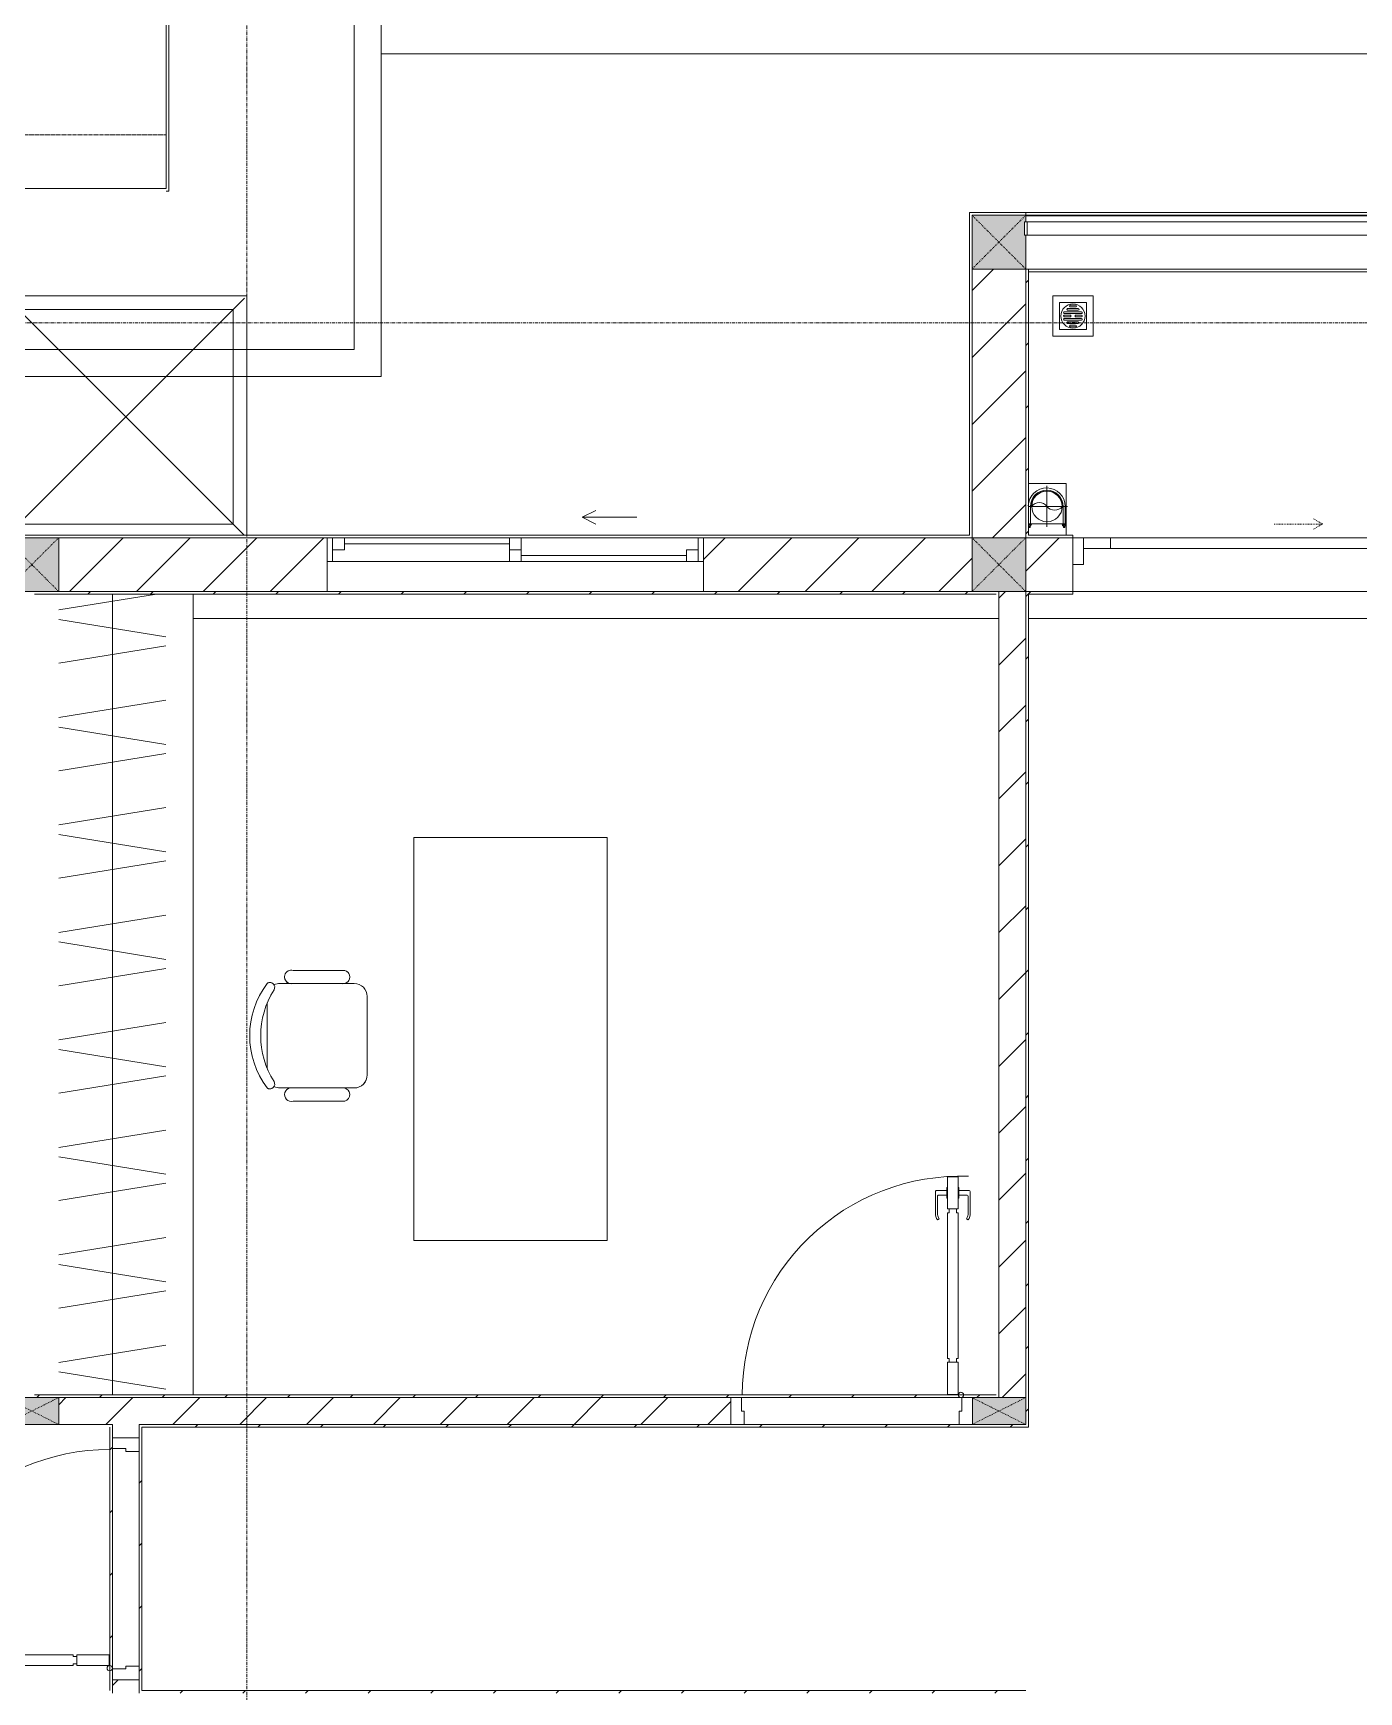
# Model space of a CAD drawing. Header units: millimetres. Extents: x 5356 to 209803, y -16346 to 109894.
# Drawn here: x 54158 to 59093, y 40242 to 46415 of the extents above; entities that cross this region are included whole.
import ezdxf

# ---------------------------------------------------------------- set-up
doc = ezdxf.new("R2010")
doc.units = ezdxf.units.MM
for name, pattern in [('Dash', [6, 3, -3]), ('Grid Line', [22.225, 12.7, -3.175, 3.175, -3.175]), ('IMPORT-CENTER _3_', [10.16, 6.35, -1.27, 1.27, -1.27]), ('IMPORT-Overhead', [3.96875, 2.38125, -1.5875])]:
    doc.linetypes.add(name, pattern=pattern)
for name, color, linetype, lineweight in [('0-1', 7, 'Continuous', 5), ('A-AREA-1', 30, 'IMPORT-Overhead', 9), ('A-DETL-GENF-1', 9, 'Continuous', 9), ('A-DOOR', 31, 'Continuous', 9), ('A-DOOR-1', 9, 'Continuous', 9), ('A-DOOR-FRAM', 31, 'Continuous', 9), ('A-DOOR-HDLN', 31, 'Dash', 9), ('A-FLOR', 192, 'Continuous', 9), ('A-FLOR-1', 9, 'Continuous', 9), ('A-FLOR-HRAL', 11, 'Continuous', 9), ('A-GLAZ', 151, 'Continuous', 9), ('A-WALL', 113, 'Continuous', 9), ('A-WALL-1', 253, 'Continuous', 18), ('A-WALL-2', 9, 'Continuous', 9), ('A-WALL-3', 113, 'Continuous', 18), ('A-WALL-PATT-1', 10, 'Continuous', 9), ('A-WALL-PATT-2', 9, 'Continuous', 9), ('A-WALL-PATT-3', 111, 'Continuous', 9), ('G-IMPT', 8, 'Continuous', 9), ('G-IMPT-2', 8, 'IMPORT-CENTER _3_', 9), ('I-FURN', 30, 'Continuous', 9), ('I-FURN-1', 9, 'Continuous', 9), ('I-WALL-1', 253, 'Continuous', 18), ('I-WALL-2', 9, 'Continuous', 9), ('M-EQPM', 50, 'Continuous', 9), ('S-BEAM-1', 9, 'Continuous', 9), ('S-COLS', 52, 'Continuous', 9), ('S-COLS-1', 254, 'Continuous', 5), ('S-COLS-2', 253, 'Continuous', 18), ('S-COLS-3', 9, 'Continuous', 9), ('S-COLS-4', 52, 'Continuous', 18), ('S-COLS-5', 52, 'Dash', 9), ('S-COLS-HDLN', 52, 'Dash', 9), ('S-COLS-HDLN-1', 9, 'Dash', 9), ('S-GRID-1', 1, 'Grid Line', 9)]:
    doc.layers.add(name, color=color, linetype=linetype, lineweight=lineweight)
pattern_1 = [(45, (0, 0), (-124.4508, 124.4508), [])]
pattern_2 = [(45, (0, 0), (-116.67262, 116.67262), [])]

# ---------------------------------------------------------------- blocks, each defined once
blk = doc.blocks.new('NCV_TKTC_KET CAU_rvt-1-TKCS_MB ĐỊNH VỊ MỐC TỌA ĐỘ CÔNG TRÌNH')
at = {"layer": 'S-BEAM-1'}
blk.add_line((60927.6, 45735.3), (57852.6, 45735.3), dxfattribs=at)
blk = doc.blocks.new('DOOR_CW_01 CANH MO-PANEL KINH - DIW_01-900x2200-CỬA GỖ VÂN LAMINATE-553375-TKCS_MB ĐỊNH VỊ MỐC TỌA ĐỘ CÔNG TRÌNH')
at = {"layer": 'A-DETL-GENF-1'}
for p, q in [((-397, -182), (-397, -62)), ((-397, -62), (-357, -62)), ((-357, -62), (-357, -182)), ((-357, -182), (-397, -182)), ((-391, -196), (-391, -182)), ((-391, -182), (-363, -182)), ((-363, -182), (-363, -196)), ((-397, -196), (-391, -196)), ((-397, -738), (-397, -196)), ((-357, -196), (-363, -196)), ((-357, -196), (-357, -738)), ((-442, -737), (-442, -816.5)), ((-434, -799.5), (-434, -737)), ((-433.9, -711.2), (-427.3, -715.8)), ((-397, -738), (-391, -738)), ((-391, -752), (-391, -738)), ((-357, -738), (-363, -738)), ((-363, -738), (-363, -752)), ((-320.1, -711.2), (-326.7, -715.8)), ((-320, -799.5), (-320, -737)), ((-312, -737), (-312, -816.5)), ((-399, -792.2), (-399, -831.8)), ((-397, -792.2), (-399, -792.2)), ((-357, -752), (-397, -752)), ((-397, -752), (-397, -872)), ((-397, -792.2), (-397, -831.8)), ((-363, -752), (-391, -752)), ((-357, -872), (-357, -752)), ((-357, -792.2), (-357, -831.8)), ((-357, -792.2), (-355, -792.2)), ((-355, -792.2), (-355, -831.8)), ((-399, -820.5), (-438, -820.5)), ((-399, -803.5), (-430, -803.5)), ((-399, -831.8), (-397, -831.8)), ((-355, -831.8), (-357, -831.8)), ((-355, -803.5), (-324, -803.5)), ((-355, -820.5), (-316, -820.5)), ((-397, -872), (-357, -872))]:
    blk.add_line(p, q, dxfattribs=at)
blk.add_circle((-407, -60), 10, dxfattribs=at)
for centre, radius, start, end in [((-407, -60), 814, 268, 0), ((-397, -737), 45, 145, 180), ((-397, -737), 37, 145, 180), ((-357, -737), 37, 0, 35), ((-357, -737), 45, 360, 35), ((-430, -799.5), 4, 180, 270), ((-324, -799.5), 4, 270, 0), ((-438, -816.5), 4, 180, 270), ((-316, -816.5), 4, 270, 0)]:
    blk.add_arc(centre, radius, start, end, dxfattribs=at)
at = {"layer": 'A-DOOR-1'}
for p, q in [((-450, -50), (-450, 50)), ((-450, 50), (-400, 50)), ((-400, 50), (-400, 0)), ((400, 0), (400, 50)), ((400, 50), (450, 50)), ((450, 50), (450, -50)), ((-410, -50), (-450, -50)), ((-410, 0), (-410, -50)), ((-400, 0), (-410, 0)), ((-407, -50), (-382, -50)), ((410, 0), (400, 0)), ((410, -50), (410, 0)), ((450, -50), (410, -50))]:
    blk.add_line(p, q, dxfattribs=at)
blk = doc.blocks.new('TU DO LV A - TU DO LV A-V20-TKCS_MB ĐỊNH VỊ MỐC TỌA ĐỘ CÔNG TRÌNH')
at = {"layer": 'I-FURN'}
for p, q in [((10, 0), (2990, 0)), ((169, -101), (104.4, -499)), ((202.5, -101), (267.1, -499)), ((404.3, -101), (468.9, -499)), ((569, -101), (504.4, -499)), ((602.5, -101), (667.1, -499)), ((804.3, -101), (868.9, -499)), ((969, -101), (904.4, -499)), ((1002.5, -101), (1067.1, -499)), ((1204.3, -101), (1268.9, -499)), ((1369, -101), (1304.4, -499)), ((1402.5, -101), (1467.1, -499)), ((1604.3, -101), (1668.9, -499)), ((1769, -101), (1704.4, -499)), ((1802.5, -101), (1867.1, -499)), ((2004.3, -101), (2068.9, -499)), ((2169, -101), (2104.4, -499)), ((2202.5, -101), (2267.1, -499)), ((2404.3, -101), (2468.9, -499)), ((2569, -101), (2504.4, -499)), ((2602.5, -101), (2667.1, -499)), ((2804.3, -101), (2868.9, -499)), ((2969, -101), (2904.4, -499)), ((10, -136.3), (68.9, -499)), ((10, -300), (2990, -300))]:
    blk.add_line(p, q, dxfattribs=at)
at = {"layer": 'I-FURN-1'}
blk.add_line((10, 0), (2990, 0), dxfattribs=at)
blk = doc.blocks.new('BAN LV A - BAN LV A_dwg_ban hoc2-348006-TKCS_MB ĐỊNH VỊ MỐC TỌA ĐỘ CÔNG TRÌNH')
at = {"layer": 'I-FURN'}
for p, q in [((145.8, 437.4), (-145.8, 437.4)), ((-194.4, 388.8), (-194.4, 113.4)), ((194.4, 113.4), (194.4, 388.8)), ((-243, 354.4), (-243, 162)), ((194.4, 351.4), (194.4, 150.8)), ((243.7, 162), (243.7, 354.4)), ((-120.5, 64.8), (120.5, 64.8))]:
    blk.add_line(p, q, dxfattribs=at)
at = {"layer": 'I-FURN', "flags": 128}
blk.add_lwpolyline([(-737.8, 610.5), (-737.8, 1330.5), (-154.9, 1330.5), (762.2, 1330.5), (762.2, 610.5)], close=True, dxfattribs=at)
at = {"layer": 'I-FURN'}
for centre, radius, start, end in [((-145.8, 388.8), 48.6, 90, 180), ((145.8, 388.8), 48.6, 360, 90), ((-218.7, 347.3), 25.3, 343.7398, 163.7398), ((219.4, 347.3), 25.3, 16.2602, 170.70537), ((-218.7, 154.9), 25.3, 163.7398, 16.2602), ((219.4, 154.9), 25.3, 189.29463, 16.2602), ((-180.2, 75.4), 17.8, 57.97259, 216.69006), ((-145.8, 113.4), 48.6, 180, 207.58444), ((0, 324), 324, 233.1301, 306.8699), ((0, 359.3), 318.2, 237.57575, 302.42425), ((180.2, 75.4), 17.8, 323.30994, 122.02741), ((145.8, 113.4), 48.6, 332.41556, 0)]:
    blk.add_arc(centre, radius, start, end, dxfattribs=at)
blk = doc.blocks.new('BAN LV A - BAN LV A_dwg-348005-TKCS_MB ĐỊNH VỊ MỐC TỌA ĐỘ CÔNG TRÌNH')
at = {"extrusion": (0, 0, -1), "zscale": -1, "rotation": 180}
blk.add_blockref('BAN LV A - BAN LV A_dwg_ban hoc2-348006-TKCS_MB ĐỊNH VỊ MỐC TỌA ĐỘ CÔNG TRÌNH', (-729, 1383.7), dxfattribs=at)
blk = doc.blocks.new('BAN LV A - BAN LV A-401069-TKCS_MB ĐỊNH VỊ MỐC TỌA ĐỘ CÔNG TRÌNH')
at = {"layer": 'I-FURN-1'}
for p, q in [((-8.8, -53.2), (1491.2, -53.2)), ((-8.8, -773.2), (-8.8, -53.2)), ((1491.2, -53.2), (1491.2, -773.2)), ((1491.2, -773.2), (-8.8, -773.2)), ((583.2, -946.3), (874.8, -946.3)), ((486, -1221.7), (486, -1029.3)), ((534.6, -1029.3), (534.6, -994.9)), ((923.4, -994.9), (923.4, -1032.3)), ((972.7, -1029.3), (972.7, -1221.7)), ((923.4, -1232.9), (923.4, -1270.3)), ((534.6, -1270.3), (534.6, -1235.9))]:
    blk.add_line(p, q, dxfattribs=at)
for centre, radius, start, end in [((583.2, -994.9), 48.6, 90, 180), ((874.8, -994.9), 48.6, 0, 90), ((510.3, -1036.4), 25.3, 16.2602, 163.7398), ((948.4, -1036.4), 25.3, 16.2602, 170.70537), ((510.3, -1228.8), 25.3, 163.7398, 343.7398), ((948.4, -1228.8), 25.3, 189.29463, 16.2602), ((548.9, -1308.3), 17.8, 119.40397, 216.69006), ((583.2, -1270.3), 48.6, 180, 207.58444), ((874.8, -1270.3), 48.6, 332.41556, 0), ((909.2, -1308.3), 17.8, 323.30994, 60.59603), ((729, -1059.7), 324, 233.1301, 306.8699)]:
    blk.add_arc(centre, radius, start, end, dxfattribs=at)
at = {"extrusion": (0, 0, -1), "zscale": -1, "rotation": 180}
blk.add_blockref('BAN LV A - BAN LV A_dwg-348005-TKCS_MB ĐỊNH VỊ MỐC TỌA ĐỘ CÔNG TRÌNH', (0, 0), dxfattribs=at)
blk = doc.blocks.new('G1_SOF - BO TRU - 100x200-746114-TKCS_MB ĐỊNH VỊ MỐC TỌA ĐỘ CÔNG TRÌNH')
at = {"layer": 'S-COLS-3'}
blk.add_hatch(color=256, dxfattribs=at).paths.add_polyline_path([(-50, -98.4), (50, -98.4), (50, 100), (-50, 100)])
at = {"layer": 'S-COLS-2'}
for p, q in [((-50, 100), (50, 100)), ((-50, -98.4), (-50, 100)), ((50, 100), (50, -98.4))]:
    blk.add_line(p, q, dxfattribs=at)
at = {"layer": 'S-COLS-HDLN-1'}
for p, q in [((50, -100), (-50, 100)), ((-50, -100), (50, 100))]:
    blk.add_line(p, q, dxfattribs=at)
blk = doc.blocks.new('G1_SOF - BO TRU - 100x200-V64-TKCS_MB ĐỊNH VỊ MỐC TỌA ĐỘ CÔNG TRÌNH')
at = {"layer": 'S-COLS-3'}
blk.add_hatch(color=256, dxfattribs=at).paths.add_polyline_path([(-50, -100), (50, -100), (50, 100), (-50, 100)])
at = {"layer": 'S-COLS-2'}
for p, q in [((-50, 100), (50, 100)), ((-50, -100), (-50, 100)), ((50, 100), (50, -100)), ((50, -100), (-50, -100))]:
    blk.add_line(p, q, dxfattribs=at)
at = {"layer": 'S-COLS-HDLN-1'}
for p, q in [((50, -100), (-50, 100)), ((-50, -100), (50, 100))]:
    blk.add_line(p, q, dxfattribs=at)
blk = doc.blocks.new('DOOR_CW_01 CANH MO-PANEL KINH - DIG_01-900x2200-CỬA NHÔM KÍNH-400868-TKCS_MB ĐỊNH VỊ MỐC TỌA ĐỘ CÔNG TRÌNH')
at = {"layer": 'A-DETL-GENF-1'}
for p, q in [((-397, 872), (-357, 872)), ((-397, 752), (-397, 872)), ((-357, 872), (-357, 752)), ((-442, 737), (-442, 816.5)), ((-399, 820.5), (-438, 820.5)), ((-399, 803.5), (-430, 803.5)), ((-399, 831.8), (-397, 831.8)), ((-399, 792.2), (-399, 831.8)), ((-397, 792.2), (-397, 831.8)), ((-357, 792.2), (-357, 831.8)), ((-355, 831.8), (-357, 831.8)), ((-355, 792.2), (-355, 831.8)), ((-355, 820.5), (-316, 820.5)), ((-355, 803.5), (-324, 803.5)), ((-312, 737), (-312, 816.5)), ((-434, 799.5), (-434, 737)), ((-397, 792.2), (-399, 792.2)), ((-357, 752), (-397, 752)), ((-363, 752), (-391, 752)), ((-391, 752), (-391, 738)), ((-363, 738), (-363, 752)), ((-357, 792.2), (-355, 792.2)), ((-320, 799.5), (-320, 737)), ((-433.9, 711.2), (-427.3, 715.8)), ((-397, 738), (-391, 738)), ((-397, 738), (-397, 196)), ((-357, 738), (-363, 738)), ((-357, 196), (-357, 738)), ((-320.1, 711.2), (-326.7, 715.8)), ((-397, 196), (-391, 196)), ((-391, 196), (-391, 182)), ((-357, 196), (-363, 196)), ((-363, 182), (-363, 196)), ((-357, 182), (-397, 182)), ((-397, 182), (-397, 62)), ((-391, 182), (-363, 182)), ((-357, 62), (-357, 182)), ((-397, 62), (-357, 62))]:
    blk.add_line(p, q, dxfattribs=at)
blk.add_circle((-407, 60), 10, dxfattribs=at)
for centre, radius, start, end in [((-407, 60), 814, 360, 92), ((-438, 816.5), 4, 90, 180), ((-430, 799.5), 4, 90, 180), ((-324, 799.5), 4, 360, 90), ((-316, 816.5), 4, 0, 90), ((-397, 737), 45, 180, 215), ((-397, 737), 37, 180, 215), ((-357, 737), 37, 325, 0), ((-357, 737), 45, 325, 0)]:
    blk.add_arc(centre, radius, start, end, dxfattribs=at)
at = {"layer": 'A-DOOR-1'}
for p, q in [((-410, 50), (-450, 50)), ((-450, 50), (-450, -50)), ((-410, 0), (-410, 50)), ((-400, 0), (-410, 0)), ((-407, 50), (-382, 50)), ((-400, -50), (-400, 0)), ((410, 0), (400, 0)), ((400, 0), (400, -50)), ((450, 50), (410, 50)), ((410, 50), (410, 0)), ((450, -50), (450, 50)), ((-450, -50), (-400, -50)), ((400, -50), (450, -50))]:
    blk.add_line(p, q, dxfattribs=at)
blk = doc.blocks.new('NCV_TKTC_TANG 1_rvt-1-TKCS_MB ĐỊNH VỊ MỐC TỌA ĐỘ CÔNG TRÌNH')
at = {"layer": 'A-WALL-PATT-1'}
h = blk.add_hatch(dxfattribs=at)
h.set_pattern_fill('FP_2', color=256, style=0, pattern_type=2)
h.set_pattern_definition(pattern_1)
h.paths.add_polyline_path([(57852.6, 41336.9), (57852.6, 44336.9), (57752.6, 44336.9), (57752.6, 41336.9)])
h = blk.add_hatch(dxfattribs=at)
h.set_pattern_fill('FP_2', color=256, style=0, pattern_type=2)
h.set_pattern_definition(pattern_1)
h.paths.add_polyline_path([(56754.2, 41236.9), (56754.2, 41336.9), (54252.6, 41336.9), (54252.6, 41236.9), (56194.7, 41236.9)])
h = blk.add_hatch(dxfattribs=at)
h.set_pattern_fill('FP_2', color=256, style=0, pattern_type=2)
h.set_pattern_definition(pattern_1)
h.paths.add_polyline_path([(54552.6, 40236.9), (54552.6, 40286.9), (54452.6, 40286.9), (54452.6, 40236.9), (54502.6, 40236.9)])
h.paths.add_polyline_path([(54502.6, 41186.9), (54552.6, 41186.9), (54552.6, 41236.9), (54452.6, 41236.9), (54452.6, 41186.9)])
at = {"layer": 'A-WALL-PATT-2'}
h = blk.add_hatch(dxfattribs=at)
h.set_pattern_fill('FP_3', color=256, style=0, pattern_type=2)
h.set_pattern_definition(pattern_2)
h.paths.add_polyline_path([(57862.6, 44536.9), (57862.6, 45536.9), (57852.6, 45536.9), (57852.6, 44536.9)])
h = blk.add_hatch(dxfattribs=at)
h.set_pattern_fill('FP_3', color=256, style=0, pattern_type=2)
h.set_pattern_definition(pattern_2)
h.paths.add_polyline_path([(58010.3, 44536.9), (58027.6, 44536.9), (58027.6, 44546.9), (57862.6, 44546.9), (57862.6, 44536.9)])
h.paths.add_polyline_path([(60927.6, 44536.9), (60927.6, 44546.9), (60527.6, 44546.9), (60527.6, 44536.9)])
h = blk.add_hatch(dxfattribs=at)
h.set_pattern_fill('FP_3', color=256, style=0, pattern_type=2)
h.set_pattern_definition(pattern_2)
h.paths.add_polyline_path([(57752.6, 44326.9), (57752.6, 44336.9), (54162.6, 44336.9), (54162.6, 44326.9), (57742.6, 44326.9)])
h = blk.add_hatch(dxfattribs=at)
h.set_pattern_fill('FP_3', color=256, style=0, pattern_type=2)
h.set_pattern_definition(pattern_2)
h.paths.add_polyline_path([(57862.6, 41236.9), (57862.6, 44336.9), (57852.6, 44336.9), (57852.6, 41236.9)])
h = blk.add_hatch(dxfattribs=at)
h.set_pattern_fill('FP_3', color=256, style=0, pattern_type=2)
h.set_pattern_definition(pattern_2)
h.paths.add_polyline_path([(58010.3, 44326.9), (58027.6, 44326.9), (58027.6, 44336.9), (57862.6, 44336.9), (57862.6, 44326.9)])
h.paths.add_polyline_path([(60702.6, 44326.9), (60702.6, 44336.9), (60527.6, 44336.9), (60527.6, 44326.9), (60692.6, 44326.9)])
h = blk.add_hatch(dxfattribs=at)
h.set_pattern_fill('FP_3', color=256, style=0, pattern_type=2)
h.set_pattern_definition(pattern_2)
h.paths.add_polyline_path([(54252.6, 41336.9), (57742.6, 41336.9), (57742.6, 41346.9), (54162.6, 41346.9), (54162.6, 41336.9)])
h = blk.add_hatch(dxfattribs=at)
h.set_pattern_fill('FP_3', color=256, style=0, pattern_type=2)
h.set_pattern_definition(pattern_2)
h.paths.add_polyline_path([(54452.6, 40246.9), (54452.6, 41236.9), (54442.6, 41236.9), (54442.6, 40246.9)])
h = blk.add_hatch(dxfattribs=at)
h.set_pattern_fill('FP_3', color=256, style=0, pattern_type=2)
h.set_pattern_definition(pattern_2)
h.paths.add_polyline_path([(54562.6, 40246.9), (54562.6, 41236.9), (54552.6, 41236.9), (54552.6, 40246.9)])
h = blk.add_hatch(dxfattribs=at)
h.set_pattern_fill('FP_3', color=256, style=0, pattern_type=2)
h.set_pattern_definition(pattern_2)
h.paths.add_polyline_path([(56194.7, 41226.9), (57862.6, 41226.9), (57862.6, 41236.9), (54562.6, 41236.9), (54562.6, 41226.9), (54984.2, 41226.9)])
h = blk.add_hatch(dxfattribs=at)
h.set_pattern_fill('FP_3', color=256, style=0, pattern_type=2)
h.set_pattern_definition(pattern_2)
h.paths.add_polyline_path([(56094.2, 40236.9), (57852.6, 40236.9), (57852.6, 40246.9), (54552.6, 40246.9), (54552.6, 40236.9), (56054.2, 40236.9)])
at = {"layer": 'A-FLOR-1'}
for p, q in [((60527.6, 44336.9), (58027.6, 44336.9)), ((58027.6, 44336.9), (60527.6, 44336.9))]:
    blk.add_line(p, q, dxfattribs=at)
at = {"layer": 'A-WALL-1'}
for p, q in [((57852.6, 44336.9), (57752.6, 44336.9)), ((57752.6, 44336.9), (57752.6, 41336.9)), ((57852.6, 41336.9), (57852.6, 44336.9)), ((56754.2, 41336.9), (54252.6, 41336.9)), ((54252.6, 41236.9), (54452.6, 41236.9)), ((54452.6, 41236.9), (54452.6, 41186.9)), ((54552.6, 41186.9), (54552.6, 41236.9)), ((54562.6, 41236.9), (56754.2, 41236.9)), ((54452.6, 40286.9), (54452.6, 40236.9)), ((54552.6, 40236.9), (54552.6, 40286.9))]:
    blk.add_line(p, q, dxfattribs=at)
at = {"layer": 'A-WALL-2'}
blk.add_line((54562.6, 41236.9), (54552.6, 41236.9), dxfattribs=at)
at = {"layer": 'I-WALL-1'}
for p, q in [((57862.6, 45536.9), (57852.6, 45536.9)), ((57852.6, 45536.9), (57852.6, 44536.9)), ((57862.6, 44546.9), (57862.6, 45536.9)), ((57852.6, 44536.9), (57862.6, 44536.9)), ((58027.6, 44546.9), (57862.6, 44546.9)), ((57862.6, 44536.9), (58027.6, 44536.9)), ((58027.6, 44536.9), (58027.6, 44546.9)), ((55252.6, 44336.9), (54162.6, 44336.9)), ((54162.6, 44326.9), (57742.6, 44326.9)), ((57752.6, 44336.9), (56652.6, 44336.9)), ((57752.6, 44326.9), (57752.6, 44336.9)), ((57862.6, 44336.9), (57852.6, 44336.9)), ((57852.6, 44336.9), (57852.6, 41336.9)), ((58027.6, 44336.9), (57862.6, 44336.9)), ((57862.6, 41236.9), (57862.6, 44326.9)), ((57862.6, 44326.9), (58027.6, 44326.9)), ((58027.6, 44326.9), (58027.6, 44336.9)), ((57742.6, 41346.9), (54162.6, 41346.9)), ((54252.6, 41336.9), (56754.2, 41336.9)), ((56794.2, 41336.9), (57614.2, 41336.9)), ((54452.6, 41236.9), (54442.6, 41236.9)), ((54452.6, 41186.9), (54452.6, 41236.9)), ((54552.6, 41236.9), (54552.6, 41186.9)), ((56754.2, 41236.9), (54562.6, 41236.9)), ((57604.2, 41236.9), (56804.2, 41236.9)), ((57862.6, 41226.9), (57862.6, 41236.9)), ((54442.6, 41226.9), (54442.6, 40246.9)), ((54562.6, 41226.9), (57862.6, 41226.9)), ((54562.6, 40246.9), (54562.6, 41226.9)), ((54452.6, 40326.9), (54452.6, 41146.9)), ((54552.6, 41136.9), (54552.6, 40336.9)), ((54452.6, 40246.9), (54452.6, 40286.9)), ((54552.6, 40286.9), (54552.6, 40246.9)), ((54552.6, 40246.9), (54552.6, 40236.9)), ((57852.6, 40246.9), (54562.6, 40246.9))]:
    blk.add_line(p, q, dxfattribs=at)
at = {"layer": 'I-WALL-2'}
for p, q in [((57862.6, 45536.9), (60917.6, 45536.9)), ((60917.6, 45526.9), (57862.6, 45526.9))]:
    blk.add_line(p, q, dxfattribs=at)
at = {"layer": 'A-DOOR-1'}
for name, p, rotation in [('DOOR_CW_01 CANH MO-PANEL KINH - DIW_01-900x2200-CỬA GỖ VÂN LAMINATE-553375-TKCS_MB ĐỊNH VỊ MỐC TỌA ĐỘ CÔNG TRÌNH', (57204.2, 41286.9), 180), ('DOOR_CW_01 CANH MO-PANEL KINH - DIG_01-900x2200-CỬA NHÔM KÍNH-400868-TKCS_MB ĐỊNH VỊ MỐC TỌA ĐỘ CÔNG TRÌNH', (54502.6, 40736.9), 90.0000000000011)]:
    blk.add_blockref(name, p, dxfattribs=dict(at, rotation=rotation))
at = {"layer": 'I-FURN-1'}
for name, p, rotation in [('TU DO LV A - TU DO LV A-V20-TKCS_MB ĐỊNH VỊ MỐC TỌA ĐỘ CÔNG TRÌNH', (54752.6, 44336.9), 270.0000000000002), ('BAN LV A - BAN LV A-401069-TKCS_MB ĐỊNH VỊ MỐC TỌA ĐỘ CÔNG TRÌNH', (56347.4, 43412.7), 270.0000000000005)]:
    blk.add_blockref(name, p, dxfattribs=dict(at, rotation=rotation))
at = {"layer": 'S-COLS-3', "rotation": 270.0000000000007}
for name, p in [('G1_SOF - BO TRU - 100x200-V64-TKCS_MB ĐỊNH VỊ MỐC TỌA ĐỘ CÔNG TRÌNH', (54152.6, 41286.9)), ('G1_SOF - BO TRU - 100x200-746114-TKCS_MB ĐỊNH VỊ MỐC TỌA ĐỘ CÔNG TRÌNH', (57752.6, 41286.9))]:
    blk.add_blockref(name, p, dxfattribs=at)
blk = doc.blocks.new('1_FAMILY RVT - W01-WxH 1400x1400xmm-389822-TKCS_MB ĐỊNH VỊ MỐC TỌA ĐỘ CÔNG TRÌNH')
at = {"layer": 'A-GLAZ'}
for p, q in [((248.4, 172.39), (299.2, 197.79)), ((248.4, 172.39), (299.2, 146.99)), ((248.4, 172.39), (451.6, 172.39)), ((-700, 96.19), (-700, -103.81)), ((700, 96.19), (-700, 96.19)), ((-700, 96.19), (-636.5, 96.19)), ((-680.95, 96.19), (-680.95, 7.29)), ((-636.5, 96.19), (-22.225, 96.19)), ((-636.5, 96.19), (-636.5, 51.74)), ((-636.5, 73.965), (-22.225, 73.965)), ((-22.225, 7.29), (-22.225, 96.19)), ((-22.225, 96.19), (22.225, 96.19)), ((22.225, 96.19), (680.95, 96.19)), ((22.225, 96.19), (22.225, 7.29)), ((680.95, 96.19), (700, 96.19)), ((680.95, 96.19), (680.95, 7.29)), ((700, -103.81), (700, 96.19)), ((-700, 7.29), (-680.95, 7.29)), ((-636.5, 51.74), (-680.95, 51.74)), ((-680.95, 7.29), (-22.225, 7.29)), ((22.225, 51.74), (-22.225, 51.74)), ((-22.225, 7.29), (22.225, 7.29)), ((22.225, 29.515), (636.5, 29.515)), ((22.225, 7.29), (636.5, 7.29)), ((636.5, 51.74), (636.5, 7.29)), ((680.95, 51.74), (636.5, 51.74)), ((636.5, 7.29), (700, 7.29)), ((-700, -103.81), (700, -103.81))]:
    blk.add_line(p, q, dxfattribs=at)
blk = doc.blocks.new('DEG_02-DEG_03 - DEG_02-2500x2400mm-CỬA ĐI 02 CÁNH TRƯỢT-625766-TKCS_MB ĐỊNH VỊ MỐC TỌA ĐỘ CÔNG TRÌNH')
at = {"layer": 'A-DOOR'}
for p, q in [((-1110, 100), (-1210, 100)), ((-1210, 100), (-1210, 60)), ((-1110, 60), (-1110, 100)), ((-1110, 100), (-50, 100)), ((50, 100), (-50, 100)), ((-50, 100), (-50, 60)), ((50, 60), (50, 100)), ((-1210, 60), (-1110, 60)), ((-50, 60), (-1110, 60)), ((50, 60), (-50, 60)), ((-50, 60), (-50, 20)), ((-50, 60), (50, 60)), ((-50, 20), (50, 20)), ((50, 20), (50, 60)), ((50, 60), (1110, 60)), ((1110, 20), (50, 20)), ((1210, 60), (1110, 60)), ((1110, 60), (1110, 20)), ((1110, 20), (1210, 20)), ((1210, 20), (1210, 60))]:
    blk.add_line(p, q, dxfattribs=at)
at = {"layer": 'A-DOOR-FRAM'}
for p, q in [((-1210, 100), (-1250, 100)), ((-1250, 100), (-1250, 0)), ((-1210, 0), (-1210, 100)), ((1250, 100), (1210, 100)), ((1210, 100), (1210, 0)), ((1250, 0), (1250, 100)), ((-1250, 0), (-1210, 0)), ((1210, 0), (1250, 0))]:
    blk.add_line(p, q, dxfattribs=at)
at = {"layer": 'A-DOOR-HDLN'}
for p, q in [((-500.4, 151.1), (-320.4, 151.1)), ((-320.4, 151.1), (-355, 171.1)), ((-320.4, 151.1), (-355, 131.1)), ((320.4, 151.1), (355, 171.1)), ((320.4, 151.1), (355, 131.1)), ((500.4, 151.1), (320.4, 151.1))]:
    blk.add_line(p, q, dxfattribs=at)
blk = doc.blocks.new('Railing - 50 x 10mm-1251311-TKCS_MB ĐỊNH VỊ MỐC TỌA ĐỘ CÔNG TRÌNH')
at = {"layer": 'A-FLOR-HRAL'}
for p, q in [((25, 5), (-25, 5)), ((-25, 5), (-25, -5)), ((25, -5), (25, 5)), ((-25, -5), (25, -5))]:
    blk.add_line(p, q, dxfattribs=at)
blk = doc.blocks.new('Railing - Railing-1601230-TKCS_MB ĐỊNH VỊ MỐC TỌA ĐỘ CÔNG TRÌNH')
at = {"layer": 'A-FLOR-HRAL'}
for p, q in [((60922.6, 45712.4), (57857.6, 45712.4)), ((57857.6, 45662.4), (60922.6, 45662.4))]:
    blk.add_line(p, q, dxfattribs=at)
at = {"rotation": 90}
for p in [(57852.6, 45687.4), (60927.6, 45687.4)]:
    blk.add_blockref('Railing - 50 x 10mm-1251311-TKCS_MB ĐỊNH VỊ MỐC TỌA ĐỘ CÔNG TRÌNH', p, dxfattribs=at)
blk = doc.blocks.new('TKTC_XREF_251221_MB TANG 1 - TKTC_XREF_260130_MB TANG 1_dwg_THU NUOC - THU NUOC-444531-TKCS_MB TẦNG 1-4202124-TKCS_MB ĐỊNH VỊ MỐC TỌA ĐỘ CÔNG TRÌNH')
at = {"layer": 'M-EQPM'}
for p, q in [((-23.3, 10.8), (40.9, 10.8)), ((40.9, 4.8), (-23.3, 4.8)), ((-11, 23.3), (28.5, 23.3)), ((28.5, 17.3), (-11, 17.3)), ((-1.1, 35.6), (18.5, 35.6)), ((18.5, 29.6), (-1.1, 29.6)), ((-23.3, -13.6), (40.9, -13.6)), ((40.9, -19.6), (-23.3, -19.6)), ((-11, -26.1), (28.5, -26.1)), ((28.5, -32.1), (-11, -32.1)), ((-1.1, -38.5), (18.5, -38.5)), ((18.5, -44.5), (-1.1, -44.5))]:
    blk.add_line(p, q, dxfattribs=at)
at = {"layer": 'M-EQPM', "flags": 128}
for points in [[(83.7, -79.4), (83.7, 70.6), (-66.3, 70.6), (-66.3, -79.4)], [(58.7, -54.4), (58.7, 45.6), (-41.3, 45.6), (-41.3, -54.4)]]:
    blk.add_lwpolyline(points, close=True, dxfattribs=at)
for points in [[(-23.3, -1.2), (0.7, -1.2), (0.7, -7.2), (-23.3, -7.2)], [(40.9, -7.2), (16.7, -7.2), (16.7, -1.2), (40.9, -1.2)]]:
    blk.add_lwpolyline(points, dxfattribs=at)
at = {"layer": 'M-EQPM'}
for centre, radius, start, end in [((8.7, -4.4), 45, 360, 180), ((8.7, -4.4), 45, 360, 180), ((-23.3, 7.8), 3, 90, 270), ((-11, 20.3), 3, 90, 270), ((-1.1, 32.6), 3, 90, 270), ((18.5, 32.6), 3, 270, 90), ((28.5, 20.3), 3, 270, 90), ((40.9, 7.8), 3, 270, 90), ((8.7, -4.4), 45, 180, 360), ((8.7, -4.4), 45, 180, 360), ((-23.3, -4.2), 3, 90, 270), ((-23.3, -16.6), 3, 90, 270), ((-11, -29.1), 3, 90, 270), ((-1.1, -41.5), 3, 90, 270), ((18.5, -41.5), 3, 270, 90), ((28.5, -29.1), 3, 270, 90), ((40.9, -4.2), 3, 270, 90), ((40.9, -16.6), 3, 270, 90)]:
    blk.add_arc(centre, radius, start, end, dxfattribs=at)
blk = doc.blocks.new('TKTC_XREF_251221_MB TANG 1 - TKTC_XREF_260130_MB TANG 1_dwg_CUM U_DN100-V214-TKCS_MB ĐỊNH VỊ MỐC TỌA ĐỘ CÔNG TRÌNH')
at = {"layer": 'G-IMPT'}
blk.add_hatch(color=256, dxfattribs=at).paths.add_polyline_path([(0, 61), (15.8, 58.9), (30.5, 52.8), (43.1, 43.1), (52.8, 30.5), (58.9, 15.8), (61, 0), (58.9, -15.8), (52.8, -30.5), (43.1, -43.1), (30.5, -52.8), (15.8, -58.9), (0, -61), (0, -57), (14.8, -55.1), (28.5, -49.4), (40.3, -40.3), (49.4, -28.5), (55.1, -14.8), (57, 0), (55.1, 14.8), (49.4, 28.5), (40.3, 40.3), (28.5, 49.4), (14.8, 55.1), (0, 57)])
for p, q in [((-79.1, 66.6), (-79.1, 63.4)), ((-76.6, 66.6), (-76.6, 63.4)), ((-74.6, 66.6), (-74.6, 63.4)), ((-72.7, 69.3), (-72.7, 60.7)), ((-66.9, 67.9), (-71.7, 67.9)), ((-66.9, 62.1), (-71.7, 62.1)), ((-65, 69), (0, 69)), ((-72.7, -60.7), (-72.7, -68.6)), ((-79.1, -63.4), (-79.1, -66.6)), ((-76.6, -63.4), (-76.6, -66.6)), ((-74.6, -63.4), (-74.6, -66.6)), ((-66.9, -62.1), (-71.7, -62.1)), ((-66.9, -67.9), (-71.7, -67.9))]:
    blk.add_line(p, q, dxfattribs=at)
at = {"layer": 'G-IMPT', "flags": 128}
for points in [[(-72.7, 67.6), (-78.1, 67.6), (-78.1, 62.4), (-72.7, 62.4)], [(-71.7, 59.2), (-66.9, 59.2), (-66.9, 70.8), (-71.7, 70.8)], [(-66.9, 70.8), (-66.9, 72.7), (-65, 72.7), (-65, 57.3), (-66.9, 57.3), (-66.9, 59.2)], [(-65, 61), (0, 61), (0, 57)], [(-66.9, -68.7), (-66.9, -59.2), (-71.7, -59.2)], [(-66.9, -59.2), (-66.9, -57.3), (-65, -57.3), (-65, -68.7)], [(-65, -61), (0, -61), (0, -57)], [(-72.7, -62.4), (-78.1, -62.4), (-78.1, -67.6), (-72.7, -67.6)]]:
    blk.add_lwpolyline(points, dxfattribs=at)
at = {"layer": 'G-IMPT'}
for centre, radius, start, end in [((-78.1, 66.6), 0.96, 90, 180), ((-78.1, 63.4), 0.96, 180, 270), ((-71.1, 69.3), 1.56, 112.61986, 247.38014), ((-67.9, 65), 4.8, 143.1301, 216.8699), ((-71.1, 60.7), 1.56, 112.61986, 247.38014), ((0, 0), 69, 271.92219, 90), ((0, 0), 61, 270, 90), ((0, 0), 57, 270, 90), ((-71.1, -60.7), 1.56, 112.61986, 247.38014), ((-78.1, -63.4), 0.96, 90, 180), ((-78.1, -66.6), 0.96, 180, 270), ((-67.9, -65), 4.8, 143.1301, 216.8699)]:
    blk.add_arc(centre, radius, start, end, dxfattribs=at)
blk = doc.blocks.new('TKTC_XREF_251221_MB TANG 1 - TKTC_XREF_260130_MB TANG 1_dwg_$cc-V215-TKCS_MB ĐỊNH VỊ MỐC TỌA ĐỘ CÔNG TRÌNH')
at = {"layer": 'G-IMPT'}
blk.add_circle((0, 0), 0.5, dxfattribs=at)
for centre, radius, start, end in [((0, 0), 0.5, 90, 270), ((0.188, 0.25), 0.313, 126.8699, 233.1301), ((-0.188, -0.25), 0.313, 306.8699, 53.1301)]:
    blk.add_arc(centre, radius, start, end, dxfattribs=at)
at = {"layer": 'G-IMPT-2'}
for p, q in [((0, -0.673), (0, 0.607)), ((-0.673, 0), (0.673, 0))]:
    blk.add_line(p, q, dxfattribs=at)
blk = doc.blocks.new('TKTC_XREF_251221_MB TANG 1 - TKTC_XREF_260130_MB TANG 1_dwg-4202109-TKCS_MB ĐỊNH VỊ MỐC TỌA ĐỘ CÔNG TRÌNH')
at = {"layer": 'G-IMPT'}
blk.add_line((-145289.5, -356758), (-145148.6, -356758), dxfattribs=at)
at = {"layer": 'G-IMPT', "flags": 128}
for points in [[(-145148.6, -356758), (-145148.6, -356608.3), (-145289.1, -356608.3)], [(-145289.5, -356758.1), (-145148.3, -356758.1), (-145148.6, -356799.7)]]:
    blk.add_lwpolyline(points, dxfattribs=at)
at = {"extrusion": (0, 0, -1), "zscale": -1}
blk.add_blockref('TKTC_XREF_251221_MB TANG 1 - TKTC_XREF_260130_MB TANG 1_dwg_THU NUOC - THU NUOC-444531-TKCS_MB TẦNG 1-4202124-TKCS_MB ĐỊNH VỊ MỐC TỌA ĐỘ CÔNG TRÌNH', (145114.8, -355980.3), dxfattribs=at)
at = {"extrusion": (0, 0, -1)}
for name, p, xscale, yscale, zscale, rotation in [('TKTC_XREF_251221_MB TANG 1 - TKTC_XREF_260130_MB TANG 1_dwg_CUM U_DN100-V214-TKCS_MB ĐỊNH VỊ MỐC TỌA ĐỘ CÔNG TRÌNH', (145221, -356693.1), 0.9975000000000006, 0.9975000000000006, -0.9975000000000006, 90.00099133829468), ('TKTC_XREF_251221_MB TANG 1 - TKTC_XREF_260130_MB TANG 1_dwg_$cc-V215-TKCS_MB ĐỊNH VỊ MỐC TỌA ĐỘ CÔNG TRÌNH', (145220.1, -356693.1), 113.7150000000073, 113.7150000000073, -113.7150000000073, 269.9990086637471)]:
    blk.add_blockref(name, p, dxfattribs=dict(at, xscale=xscale, yscale=yscale, zscale=zscale, rotation=rotation))
blk = doc.blocks.new('TKTC_XREF_251221_MB TANG 1 - TKTC_XREF_251221_MB TANG 1-2038492-TKCS_MB ĐỊNH VỊ MỐC TỌA ĐỘ CÔNG TRÌNH')
blk.add_blockref('TKTC_XREF_251221_MB TANG 1 - TKTC_XREF_260130_MB TANG 1_dwg-4202109-TKCS_MB ĐỊNH VỊ MỐC TỌA ĐỘ CÔNG TRÌNH', (169499.1, 384109.7))
blk = doc.blocks.new('TKTC_NAP THAM BE NUOC NGAM_260130 - TKTC_XREF_260130_NAP THAM BE NUOC NGAM_dwg-4013458-TKCS_MB ĐỊNH VỊ MỐC TỌA ĐỘ CÔNG TRÌNH')
at = {"layer": 'G-IMPT'}
for p, q in [((-149100.7, 141006.3), (-148219, 140124.7)), ((-148217.4, 141006.3), (-149099, 140124.7)), ((-148409.1, 139814.7), (-145409.1, 139814.7)), ((-145299.4, 139814.7), (-142469.1, 139814.7))]:
    blk.add_line(p, q, dxfattribs=at)
at = {"layer": 'G-IMPT', "flags": 128}
blk.add_lwpolyline([(-148209, 140124.7), (-148209, 141014.7), (-149109, 141014.7), (-149109, 140124.7)], dxfattribs=at)
blk.add_lwpolyline([(-149059, 140164.7), (-148259, 140164.7), (-148259, 140964.7), (-149059, 140964.7)], close=True, dxfattribs=at)
blk = doc.blocks.new('TKTC_NAP THAM BE NUOC NGAM_260130 - NẮP THĂM BỂ NƯỚC NGẦM-2336355-TKCS_MB ĐỊNH VỊ MỐC TỌA ĐỘ CÔNG TRÌNH')
blk.add_blockref('TKTC_NAP THAM BE NUOC NGAM_260130 - TKTC_XREF_260130_NAP THAM BE NUOC NGAM_dwg-4013458-TKCS_MB ĐỊNH VỊ MỐC TỌA ĐỘ CÔNG TRÌNH', (150009, -139814.7))
blk = doc.blocks.new('G1_SOF - BO TRU - 200x200-3050151-TKCS_MB ĐỊNH VỊ MỐC TỌA ĐỘ CÔNG TRÌNH')
at = {"layer": 'S-COLS-HDLN'}
for p, q in [((-100, 100), (100, -100)), ((100, 100), (-100, -100))]:
    blk.add_line(p, q, dxfattribs=at)

msp = doc.modelspace()

# ---------------------------------------------------------------- hatches: boundary and pattern name
at = {"layer": 'A-WALL-PATT-3'}
h = msp.add_hatch(dxfattribs=at)
h.set_pattern_fill('FP_1', color=256, style=0, pattern_type=2)
h.set_pattern_definition(pattern_1)
h.paths.add_polyline_path([(57852.6, 44536.9), (57852.6, 45536.9), (57652.6, 45536.9), (57652.6, 44536.9)])
h.paths.add_polyline_path([(57852.6, 45736.9), (57852.6, 45737.4), (57652.6, 45736.9)])
h = msp.add_hatch(dxfattribs=at)
h.set_pattern_fill('FP_1', color=256, style=0, pattern_type=2)
h.set_pattern_definition(pattern_1)
h.paths.add_polyline_path([(57405.1, 44336.9), (57652.6, 44336.9), (57652.6, 44536.9), (56652.6, 44536.9), (56652.6, 44336.9)])
h.paths.add_polyline_path([(54984.2, 44336.9), (55252.6, 44336.9), (55252.6, 44536.9), (54252.6, 44536.9), (54252.6, 44336.9)])
h = msp.add_hatch(dxfattribs=at)
h.set_pattern_fill('FP_1', color=256, style=0, pattern_type=2)
h.set_pattern_definition(pattern_1)
h.paths.add_polyline_path([(57852.6, 44336.9), (58027.6, 44336.9), (58027.6, 44536.9), (57852.6, 44536.9)])
h.paths.add_polyline_path([(60777.6, 44336.9), (60777.6, 44536.9), (60527.6, 44536.9), (60527.6, 44336.9)])
at = {"layer": 'S-COLS-1'}
for points in [[(57652.6, 45536.9), (57852.6, 45536.9), (57852.6, 45662.4), (57847.6, 45662.4), (57847.6, 45712.4), (57852.6, 45712.4), (57852.6, 45736.9), (57652.6, 45736.9)], [(54057.6, 44336.9), (54252.6, 44336.9), (54252.6, 44536.9), (54052.6, 44536.9), (54052.6, 44512), (54057.6, 44512), (54057.6, 44462), (54052.6, 44462), (54052.6, 44336.9)], [(57652.6, 44336.9), (57852.6, 44336.9), (57852.6, 44536.9), (57652.6, 44536.9)]]:
    msp.add_hatch(color=256, dxfattribs=at).paths.add_polyline_path(points)

# ---------------------------------------------------------------- linework, layer by layer
at = {"layer": 'A-AREA-1'}
for q in [(54652.6, 47586.7), (52937.6, 46036.9)]:
    msp.add_line((54652.6, 46036.9), q, dxfattribs=at)
at = {"layer": 'A-FLOR'}
for p, q in [((54652.6, 45836.9), (54652.6, 47586.7)), ((52937.6, 45836.9), (54652.6, 45836.9)), ((55452.6, 45136.9), (52937.6, 45136.9))]:
    msp.add_line(p, q, dxfattribs=at)
at = {"layer": 'A-WALL'}
for p, q in [((55452.6, 45137.4), (55452.6, 47586.3)), ((54652.6, 45836.9), (54652.6, 47486.3)), ((54662.6, 47486.3), (54662.6, 45826.9)), ((55352.6, 45237.4), (55352.6, 47486.3)), ((75827.6, 46337.4), (55452.6, 46337.4)), ((54652.6, 45826.9), (54662.6, 45826.9)), ((57852.6, 45747.4), (60927.5, 45747.4)), ((57652.6, 45736.9), (57852.6, 45736.9)), ((60927.5, 45737.4), (57852.6, 45737.4)), ((57852.6, 45536.9), (57652.6, 45536.9)), ((52937.6, 45237.4), (55352.6, 45237.4)), ((55452.6, 45137.4), (52937.6, 45137.4)), ((54252.6, 44536.9), (54252.6, 44336.9)), ((57652.6, 44336.9), (57652.6, 44536.9)), ((57852.6, 44536.9), (57852.6, 44336.9)), ((60527.6, 44336.9), (58027.6, 44336.9))]:
    msp.add_line(p, q, dxfattribs=at)
at = {"layer": 'A-WALL-3'}
for p, q in [((57852.6, 45747.4), (57642.6, 45747.4)), ((57642.6, 45747.4), (57642.6, 44546.9)), ((57852.6, 45736.9), (57852.6, 45747.4)), ((57852.6, 45737.4), (57652.6, 45737.4)), ((57652.6, 44536.9), (57652.6, 45737.4)), ((57852.6, 44536.9), (57852.6, 45536.9)), ((57642.6, 44546.9), (54052.6, 44546.9)), ((54052.6, 44536.9), (55252.6, 44536.9)), ((55252.6, 44536.9), (54252.6, 44536.9)), ((57652.6, 44536.9), (56652.6, 44536.9)), ((56652.6, 44536.9), (57852.6, 44536.9)), ((58027.6, 44536.9), (57852.6, 44536.9)), ((58027.6, 44336.9), (58027.6, 44436.9)), ((54252.6, 44336.9), (55252.6, 44336.9)), ((56652.6, 44336.9), (57652.6, 44336.9)), ((57852.6, 44336.9), (58027.6, 44336.9))]:
    msp.add_line(p, q, dxfattribs=at)
at = {"layer": 'S-COLS'}
for p, q in [((57852.6, 45736.9), (57652.6, 45736.9)), ((57652.6, 45536.9), (57852.6, 45536.9)), ((54252.6, 44336.9), (54252.6, 44536.9)), ((57652.6, 44536.9), (57652.6, 44336.9)), ((57852.6, 44336.9), (57852.6, 44536.9))]:
    msp.add_line(p, q, dxfattribs=at)
at = {"layer": 'S-COLS-4'}
for p, q in [((57652.6, 45736.9), (57652.6, 45536.9)), ((57852.6, 45712.4), (57852.6, 45736.9)), ((57852.6, 45536.9), (57852.6, 45662.4)), ((54252.6, 44536.9), (54052.6, 44536.9)), ((57852.6, 44536.9), (57652.6, 44536.9)), ((54052.6, 44336.9), (54252.6, 44336.9)), ((57652.6, 44336.9), (57852.6, 44336.9))]:
    msp.add_line(p, q, dxfattribs=at)
at = {"layer": 'S-GRID-1'}
for p, q in [((54952.6, 20960.6), (54952.6, 80482.7)), ((128757.8, 45336.9), (32145.8, 45336.9)), ((131551.8, 44536.9), (29351.8, 44536.9))]:
    msp.add_line(p, q, dxfattribs=at)

# ---------------------------------------------------------------- block references
at = {"layer": '0-1'}
for name in ['NCV_TKTC_KET CAU_rvt-1-TKCS_MB ĐỊNH VỊ MỐC TỌA ĐỘ CÔNG TRÌNH', 'NCV_TKTC_TANG 1_rvt-1-TKCS_MB ĐỊNH VỊ MỐC TỌA ĐỘ CÔNG TRÌNH']:
    msp.add_blockref(name, (0, 0), dxfattribs=at)
at = {"layer": 'A-DOOR'}
msp.add_blockref('DEG_02-DEG_03 - DEG_02-2500x2400mm-CỬA ĐI 02 CÁNH TRƯỢT-625766-TKCS_MB ĐỊNH VỊ MỐC TỌA ĐỘ CÔNG TRÌNH', (59277.6, 44436.9), dxfattribs=at)
at = {"layer": 'A-FLOR-HRAL'}
msp.add_blockref('Railing - Railing-1601230-TKCS_MB ĐỊNH VỊ MỐC TỌA ĐỘ CÔNG TRÌNH', (0, 0), dxfattribs=at)
at = {"layer": 'A-GLAZ'}
msp.add_blockref('1_FAMILY RVT - W01-WxH 1400x1400xmm-389822-TKCS_MB ĐỊNH VỊ MỐC TỌA ĐỘ CÔNG TRÌNH', (55952.6, 44440.7), dxfattribs=at)
at = {"layer": 'M-EQPM'}
for name, p in [('TKTC_XREF_251221_MB TANG 1 - TKTC_XREF_251221_MB TANG 1-2038492-TKCS_MB ĐỊNH VỊ MỐC TỌA ĐỘ CÔNG TRÌNH', (33652.6, 17236.9)), ('TKTC_NAP THAM BE NUOC NGAM_260130 - NẮP THĂM BỂ NƯỚC NGẦM-2336355-TKCS_MB ĐỊNH VỊ MỐC TỌA ĐỘ CÔNG TRÌNH', (53152.6, 44236.9))]:
    msp.add_blockref(name, p, dxfattribs=at)
at = {"layer": 'S-COLS-5'}
for p in [(57752.6, 45636.9), (54152.6, 44436.9), (57752.6, 44436.9)]:
    msp.add_blockref('G1_SOF - BO TRU - 200x200-3050151-TKCS_MB ĐỊNH VỊ MỐC TỌA ĐỘ CÔNG TRÌNH', p, dxfattribs=at)

doc.saveas('drawing.dxf')
